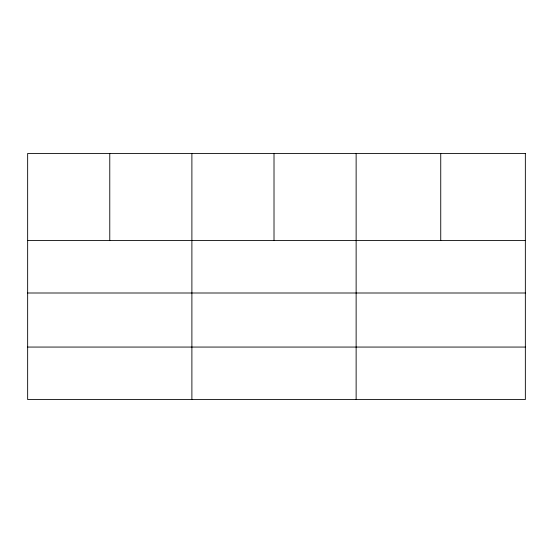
<?xml version="1.0" encoding="UTF-8"?>
<svg xmlns="http://www.w3.org/2000/svg" width="553" height="553" viewBox="0 0 553 553"><rect width="100%" height="100%" fill="white"/><g stroke="black" fill="none" stroke-linecap="round" stroke-linejoin="round"><path stroke-width="0.83" d="M27.65 240.527L525.35 240.527M27.65 293L525.35 293M27.65 347.063L525.35 347.063M440.741 153.464L440.741 240.527M356.132 153.464L356.132 399.536M274.012 153.464L274.012 240.527M191.891 153.464L191.891 399.536M109.771 153.464L109.771 240.527M525.35 153.464L27.65 153.464L27.65 399.536L525.35 399.536L525.35 153.464"/></g></svg>
